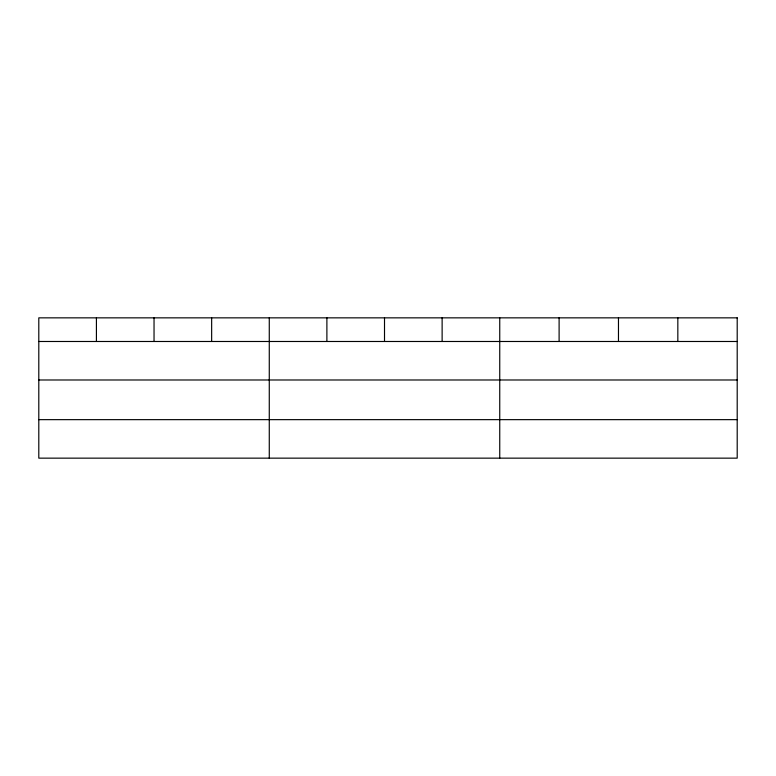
<?xml version="1.0" encoding="UTF-8"?>
<svg xmlns="http://www.w3.org/2000/svg" width="776" height="776" viewBox="0 0 776 776"><rect width="100%" height="100%" fill="white"/><g stroke="black" fill="none" stroke-linecap="round" stroke-linejoin="round"><path stroke-width="1.16" d="M38.8 341.488L737.2 341.488M38.8 379.988L737.2 379.988M38.8 419.651L737.2 419.651M677.836 317.85L677.836 341.488M618.472 317.85L618.472 341.488M559.108 317.85L559.108 341.488M499.744 317.85L499.744 458.15M442.126 317.85L442.126 341.488M384.508 317.85L384.508 341.488M326.89 317.85L326.89 341.488M269.272 317.85L269.272 458.15M211.654 317.85L211.654 341.488M154.036 317.85L154.036 341.488M96.418 317.85L96.418 341.488M737.2 317.85L38.8 317.85L38.8 458.15L737.2 458.15L737.2 317.85"/></g></svg>
